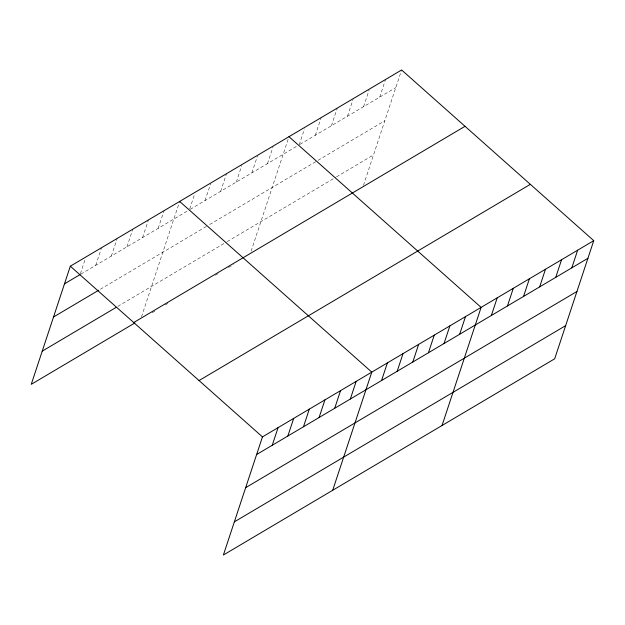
<?xml version="1.0" encoding="UTF-8"?>
<svg xmlns="http://www.w3.org/2000/svg" width="625" height="625" viewBox="0 0 625 625"><rect width="100%" height="100%" fill="white"/><g stroke="black" fill="none" stroke-linecap="round" stroke-linejoin="round"><path stroke-width="0.47" stroke-dasharray="3.12 2.34" d="M80.398 273.695L85.352 258.711M95.727 265.328L101.555 247.695M111.344 256.078L117.172 238.445M126.961 246.828L132.789 229.195M142.578 237.578L148.414 219.945M158.195 228.328L164.031 210.695M141.492 316.812L179.648 201.445M189.727 208.945L194.68 193.961M205.055 200.578L210.594 183.828M220.672 191.328L226.5 173.695M236.289 182.07L241.828 165.328M251.906 172.82L257.445 156.078M267.531 163.57L273.07 146.828M251.125 251.141L288.688 137.578M299.234 144.789L304.484 128.922M315.328 135.258L321.156 117.633M331.422 125.727L337.25 108.102M347.516 116.195L353.055 99.453M363.602 106.672L369.141 89.922M379.695 97.141L385.523 79.508M363.461 185.344L401.617 69.977M80.93 274.094L187.789 210.797M190.258 209.336L296.82 146.219M300.039 144.312L395.789 87.609M100.375 289.242L208.062 225.461M209.703 224.492L317.234 160.805M318.039 160.328L384.82 120.773M117.844 306.375L226.352 242.109M227.172 241.625L335.703 177.344M336.508 176.867L373.516 154.945M152.086 312.766L155.375 310.812M165.242 304.977L168.531 303.023M215.383 275.273L218.672 273.328M228.539 267.484L233.469 264.562"/><path stroke-width="0.94" d="M593.75 240.664L262.453 436.891L223.383 555.023L554.68 358.797L593.75 240.664L401.617 69.977L70.32 266.203L31.25 384.336L134.828 322.984M272.234 445.266L278.07 427.641M287.859 436.016L293.688 418.391M303.477 426.766L309.305 409.141M319.094 417.516L324.922 399.891M334.711 408.266L340.539 390.641M350.328 399.016L356.164 381.391M332.711 490.266L371.781 372.133L179.648 201.445M381.57 380.516L387.398 362.883M397.188 371.266L403.016 353.633M412.805 362.016L418.633 344.383M428.422 352.766L434.25 335.133M444.039 343.516L449.875 325.883M459.656 334.266L465.492 316.633M442.039 425.516L481.109 307.383L288.977 136.695M491.367 315.484L497.203 297.852M507.461 305.953L513.289 288.32M523.555 296.422L529.383 278.789M539.641 286.891L545.477 269.258M555.734 277.359L561.57 259.727M571.828 267.828L577.656 250.195M64.484 283.828L80.109 274.578M53.523 316.992L98.734 290.219M42.219 351.164L116.203 307.352M133.719 322.531L465.023 126.305M199.047 380.562L530.344 184.336M256.617 454.523L587.922 258.297M245.648 487.688L576.953 291.461M234.352 521.859L565.648 325.633M70.32 266.203L262.453 436.891"/></g></svg>
